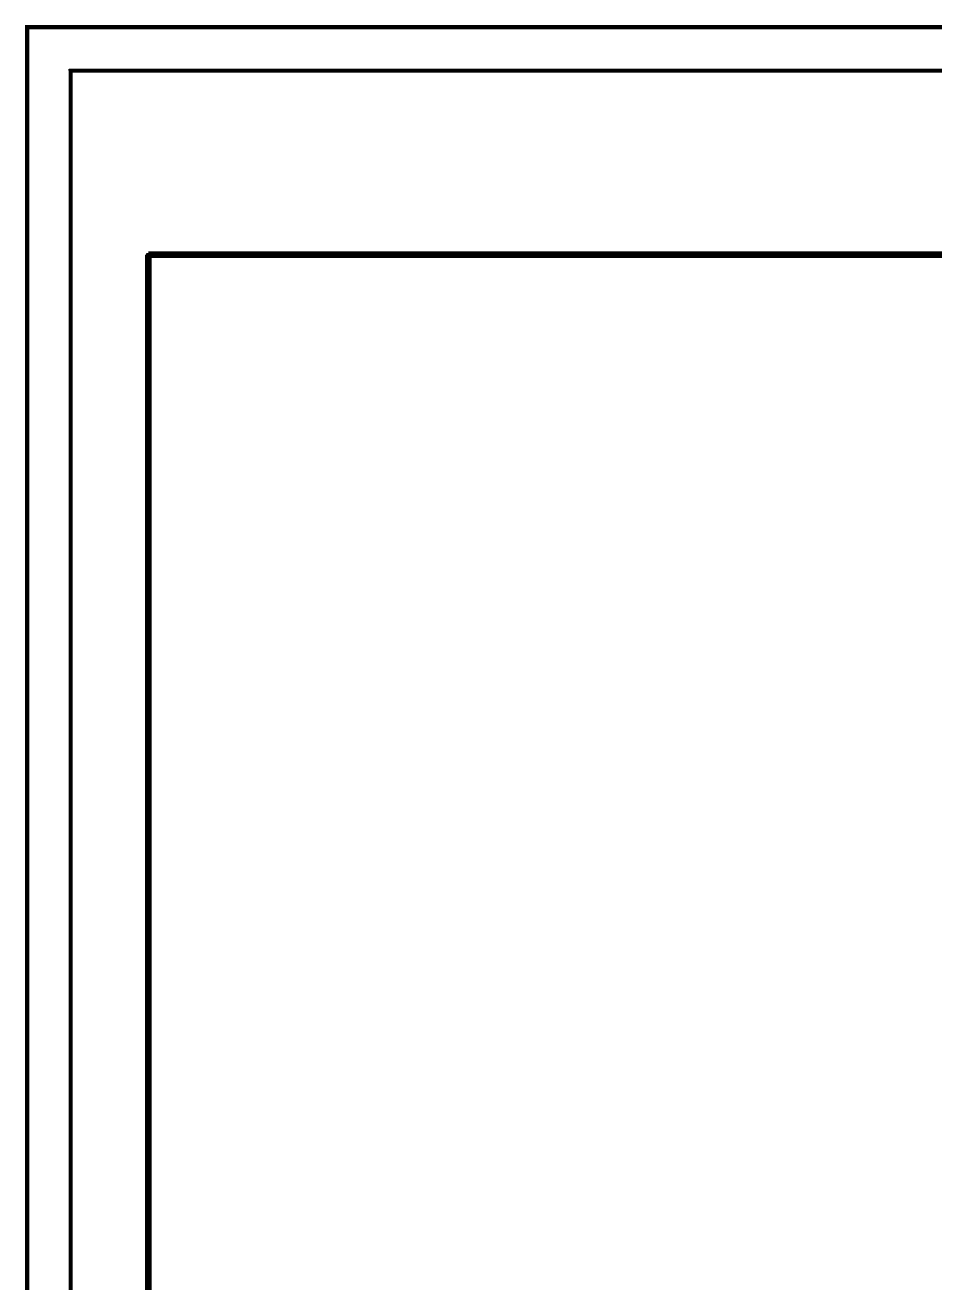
# Model space of a CAD drawing. Extents: x 0.27 to 8.12, y 0.27 to 5.77.
# Drawn here: x 0.267 to 1.419, y 4.181 to 5.774 of the extents above; entities that cross this region are included whole.
import ezdxf

# ---------------------------------------------------------------- set-up
doc = ezdxf.new("R2010")
doc.units = 0
doc.layers.get('0').update_dxf_attribs({"linetype": 'CONTINUOUS'})

msp = doc.modelspace()

# ---------------------------------------------------------------- linework, layer by layer
at = {"color": 7, "const_width": 0.005208}
msp.add_lwpolyline([(0.270025, 0.273298), (8.120004, 0.273298), (8.120004, 5.771617), (0.270025, 5.771617), (0.270025, 0.273298)], close=True, dxfattribs=at)
at = {"color": 0, "const_width": 0.005208}
for points in [[(0.325025, 5.716658), (0.325025, 0.329938)], [(8.063363, 5.716658), (0.325025, 5.716658)]]:
    msp.add_lwpolyline(points, dxfattribs=at)
at = {"color": 7}
msp.add_lwpolyline([(0.325025, 5.716658), (0.323345, 5.716658), (0.323345, 5.718285), (0.325025, 5.718285), (0.325025, 5.716658)], close=True, dxfattribs=at)
at = {"color": 2, "const_width": 0.008333}
for points in [[(0.423326, 5.483313), (3.821656, 5.483313)], [(0.423326, 1.751648), (0.423326, 5.483313)]]:
    msp.add_lwpolyline(points, dxfattribs=at)
at = {"color": 2}
msp.add_lwpolyline([(0.423326, 5.483313), (0.421646, 5.483313), (0.421646, 5.484941), (0.423326, 5.484941), (0.423326, 5.483313)], close=True, dxfattribs=at)

doc.saveas('drawing.dxf')
